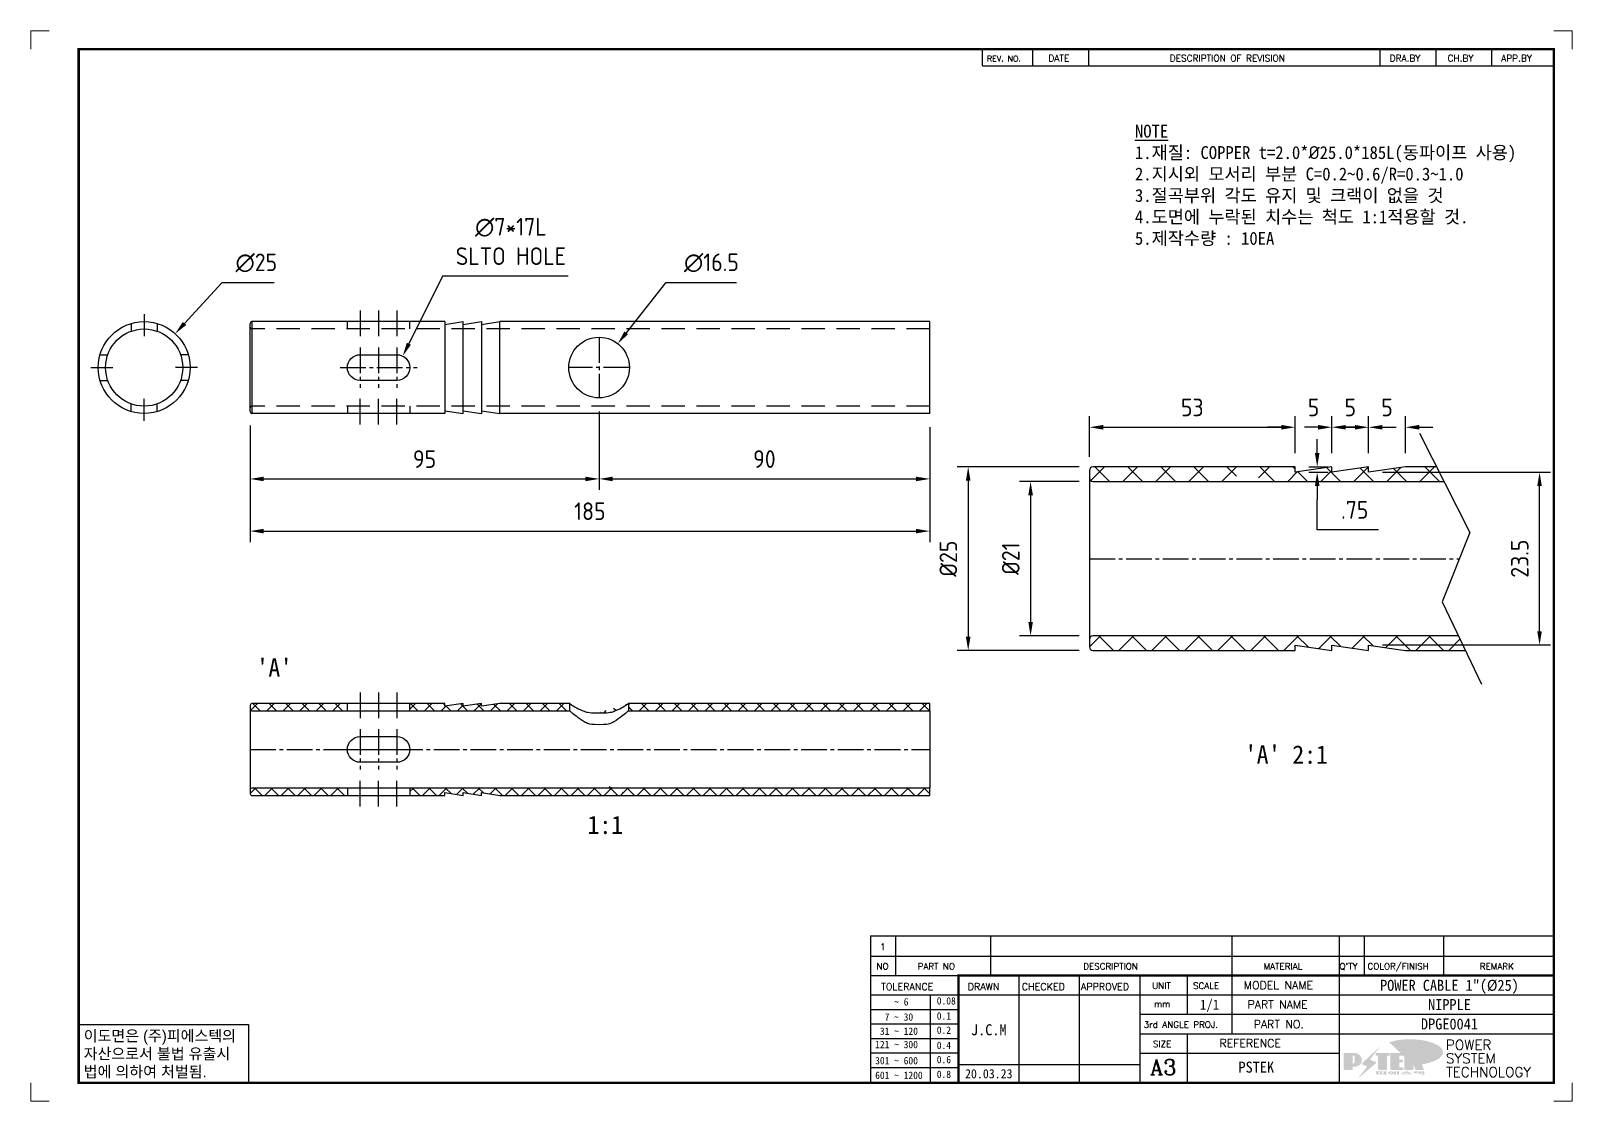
# Model space of a CAD drawing. Header units: millimetres. Extents: x 6089 to 10633, y -545 to 822.
# Drawn here: x 6089.2 to 6508.7, y -545.3 to -254 of the extents above; entities that cross this region are included whole.
import ezdxf
from ezdxf.enums import TextEntityAlignment as Align

# ---------------------------------------------------------------- set-up
doc = ezdxf.new("R2010")
doc.units = ezdxf.units.MM
doc.linetypes.add('CENTER1', pattern=[10, 7, -1, 1, -1])
doc.linetypes.add('HIDDEN', pattern=[9.525, 6.35, -3.175])
doc.layers.add('FORMAT-1', color=7, linetype='Continuous')
doc.layers.add('line', color=3, linetype='Continuous')
doc.styles.add('h1', font='')
doc.styles.add('HAN', font='')
doc.styles.add('RC', font='ROMANC.SHX')
doc.styles.add('ROMANT', font='romant')
doc.styles.add('RT', font='ROMANT.SHX', dxfattribs={"oblique": 15})
doc.styles.get("Standard").update_dxf_attribs({"font": 'ISOCP.SHX', "bigfont": 'WHGTXT.SHX'})
doc.styles.get('h1').set_extended_font_data('New Gulim')
doc.styles.get('HAN').set_extended_font_data('GulimChe')
doc.dimstyles.new('PS-1.5', dxfattribs={"dimscale": 1.5, "dimtxt": 3.2, "dimasz": 2.5, "dimexe": 2, "dimexo": 2.5, "dimgap": 2, "dimtad": 1, "dimtoh": 1, "dimrnd": 0.05, "dimzin": 12, "dimdsep": 46, "dimtxsty": 'Standard', "dimcen": 0, "dimclrt": 2, "dimazin": 3, "dimtfac": 1, "dimtofl": 0, "dimtmove": 0, "dimatfit": 3, "dimfxl": 0, "dimtolj": 1, "dimtzin": 0, "dimarcsym": 0})
pattern_1 = [(45, (-27550.078, -13530.906), (-2.24506403, 2.24506403), []), (135, (-27550.078, -13530.906), (-2.24506403, -2.24506403), [])]
pattern_2 = [(45, (-27575.078, -13530.906), (-2.24506403, 2.24506403), []), (135, (-27575.078, -13530.906), (-2.24506403, -2.24506403), [])]
pattern_3 = [(45, (-61070.576, -26560.3537), (-4.49012806, 4.49012806), []), (135, (-61070.576, -26560.3537), (-4.49012806, -4.49012806), [])]

# ---------------------------------------------------------------- blocks, each defined once
blk = doc.blocks.new('*D269')
at = {"color": 0, "lineweight": -2}
for p, q in [((6243.87, -357.6), (6243.87, -378.91)), ((6148.87, -361.35), (6148.87, -378.91)), ((6152.62, -375.91), (6240.12, -375.91))]:
    blk.add_line(p, q, dxfattribs=at)
at = {"color": 0}
for points in [[(6152.62, -375.29), (6152.62, -376.54), (6148.87, -375.91)], [(6240.12, -375.29), (6240.12, -376.54), (6243.87, -375.91)]]:
    blk.add_solid(points, dxfattribs=at)
at = {"layer": 'DEFPOINTS', "color": 0}
for p in [(6243.87, -353.85, 0.15), (6148.87, -357.6, 0.15), (6243.87, -375.91)]:
    blk.add_point(p, dxfattribs=at)
at = {"color": 2, "insert": (6196.37, -370.51), "char_height": 4.8, "attachment_point": 5}
blk.add_mtext('\\A1;95', dxfattribs=at)
blk = doc.blocks.new('*D270')
at = {"color": 0, "lineweight": -2}
for p, q in [((6243.87, -357.6), (6243.87, -378.91)), ((6333.87, -361.85), (6333.87, -378.91)), ((6247.62, -375.91), (6330.12, -375.91))]:
    blk.add_line(p, q, dxfattribs=at)
at = {"color": 0}
for points in [[(6247.62, -375.29), (6247.62, -376.54), (6243.87, -375.91)], [(6330.12, -375.29), (6330.12, -376.54), (6333.87, -375.91)]]:
    blk.add_solid(points, dxfattribs=at)
at = {"layer": 'DEFPOINTS', "color": 0}
for p in [(6243.87, -353.85, 0.15), (6333.87, -358.1, 0.15), (6333.87, -375.91)]:
    blk.add_point(p, dxfattribs=at)
at = {"color": 2, "insert": (6288.87, -370.51), "char_height": 4.8, "attachment_point": 5}
blk.add_mtext('\\A1;90', dxfattribs=at)
blk = doc.blocks.new('*D261')
at = {"color": 0, "lineweight": -2}
for p, q in [((6148.87, -361.35), (6148.87, -393.11)), ((6333.87, -361.85), (6333.87, -393.11)), ((6152.62, -390.11), (6330.12, -390.11))]:
    blk.add_line(p, q, dxfattribs=at)
at = {"color": 0}
for points in [[(6152.62, -389.49), (6152.62, -390.74), (6148.87, -390.11)], [(6330.12, -389.49), (6330.12, -390.74), (6333.87, -390.11)]]:
    blk.add_solid(points, dxfattribs=at)
at = {"layer": 'DEFPOINTS', "color": 0}
for p in [(6148.87, -357.6, 0.15), (6333.87, -358.1, 0.15), (6333.87, -390.11)]:
    blk.add_point(p, dxfattribs=at)
at = {"color": 2, "insert": (6241.37, -384.71), "char_height": 4.8, "attachment_point": 5}
blk.add_mtext('\\A1;185', dxfattribs=at)
blk = doc.blocks.new('*D271')
at = {"color": 0, "lineweight": -2}
for p, q in [((6261.97, -322.51), (6251.28, -336.16)), ((6281.28, -322.51), (6261.97, -322.51))]:
    blk.add_line(p, q, dxfattribs=at)
at = {"color": 0}
blk.add_solid([(6250.78, -335.77), (6251.77, -336.54), (6248.96, -339.11)], dxfattribs=at)
at = {"layer": 'DEFPOINTS', "color": 0}
for p in [(6248.96, -339.11, 0.15), (6238.78, -352.09, 0.15)]:
    blk.add_point(p, dxfattribs=at)
at = {"color": 2, "insert": (6274.46, -317.11), "char_height": 4.8, "attachment_point": 5}
blk.add_mtext('\\A1;∅16.5', dxfattribs=at)
blk = doc.blocks.new('*D272')
at = {"color": 0, "lineweight": -2}
for p, q in [((6141.19, -322.53), (6131.04, -333.61)), ((6155.49, -322.53), (6141.19, -322.53))]:
    blk.add_line(p, q, dxfattribs=at)
at = {"color": 0}
blk.add_solid([(6130.58, -333.19), (6131.5, -334.04), (6128.5, -336.38)], dxfattribs=at)
at = {"layer": 'DEFPOINTS', "color": 0}
for p in [(6128.5, -336.38, 0.15), (6111.62, -354.82, 0.15)]:
    blk.add_point(p, dxfattribs=at)
at = {"color": 2, "insert": (6150.59, -317.12), "char_height": 4.8, "attachment_point": 5}
blk.add_mtext('\\A1;∅25', dxfattribs=at)
blk = doc.blocks.new('*D273')
at = {"color": 0, "lineweight": -2}
for p, q in [((6374.58, -376.61), (6358.32, -376.61)), ((6361.32, -380.36), (6361.32, -414.86)), ((6374.58, -418.61), (6358.32, -418.61))]:
    blk.add_line(p, q, dxfattribs=at)
at = {"color": 0}
for points in [[(6360.7, -380.36), (6361.95, -380.36), (6361.32, -376.61)], [(6360.7, -414.86), (6361.95, -414.86), (6361.32, -418.61)]]:
    blk.add_solid(points, dxfattribs=at)
at = {"layer": 'DEFPOINTS', "color": 0}
for p in [(6378.33, -376.61, 0.15), (6361.32, -418.61), (6378.33, -418.61, 0.15)]:
    blk.add_point(p, dxfattribs=at)
at = {"color": 2, "insert": (6355.92, -397.61), "char_height": 4.8, "attachment_point": 5, "rotation": 90}
blk.add_mtext('\\A1;%%C21', dxfattribs=at)
blk = doc.blocks.new('*D274')
at = {"color": 0, "lineweight": -2}
for p, q in [((6374.58, -372.61), (6341.33, -372.61)), ((6344.33, -376.36), (6344.33, -418.86)), ((6374.58, -422.61), (6341.33, -422.61))]:
    blk.add_line(p, q, dxfattribs=at)
at = {"color": 0}
for points in [[(6343.71, -376.36), (6344.96, -376.36), (6344.33, -372.61)], [(6343.71, -418.86), (6344.96, -418.86), (6344.33, -422.61)]]:
    blk.add_solid(points, dxfattribs=at)
at = {"layer": 'DEFPOINTS', "color": 0}
for p in [(6378.33, -372.61, 0.15), (6344.33, -422.61), (6378.33, -422.61, 0.15)]:
    blk.add_point(p, dxfattribs=at)
at = {"color": 2, "insert": (6338.93, -397.61), "char_height": 4.8, "attachment_point": 5, "rotation": 90}
blk.add_mtext('\\A1;%%C25', dxfattribs=at)
blk = doc.blocks.new('*D275')
at = {"color": 0, "lineweight": -2}
for p, q in [((6377.33, -369.86), (6377.33, -358.85)), ((6433.33, -368.86), (6433.33, -358.85)), ((6381.08, -361.85), (6429.58, -361.85))]:
    blk.add_line(p, q, dxfattribs=at)
at = {"color": 0}
for points in [[(6381.08, -361.23), (6381.08, -362.48), (6377.33, -361.85)], [(6429.58, -361.23), (6429.58, -362.48), (6433.33, -361.85)]]:
    blk.add_solid(points, dxfattribs=at)
at = {"layer": 'DEFPOINTS', "color": 0}
for p in [(6433.33, -361.85), (6433.33, -372.61, 0.15), (6377.33, -373.61, 0.15)]:
    blk.add_point(p, dxfattribs=at)
at = {"color": 2, "insert": (6405.33, -356.45), "char_height": 4.8, "attachment_point": 5}
blk.add_mtext('\\A1;53', dxfattribs=at)
blk = doc.blocks.new('*D276')
at = {"color": 0, "lineweight": -2}
for p, q in [((6433.33, -368.86), (6433.33, -358.85)), ((6443.33, -368.86), (6443.33, -358.85)), ((6429.58, -361.85), (6425.83, -361.85)), ((6447.08, -361.85), (6450.83, -361.85))]:
    blk.add_line(p, q, dxfattribs=at)
at = {"color": 0}
for points in [[(6429.58, -361.23), (6429.58, -362.48), (6433.33, -361.85)], [(6447.08, -361.23), (6447.08, -362.48), (6443.33, -361.85)]]:
    blk.add_solid(points, dxfattribs=at)
at = {"layer": 'DEFPOINTS', "color": 0}
for p in [(6443.33, -361.85), (6433.33, -372.61, 0.15), (6443.33, -372.61, 0.15)]:
    blk.add_point(p, dxfattribs=at)
at = {"color": 2, "insert": (6438.33, -356.45), "char_height": 4.8, "attachment_point": 5}
blk.add_mtext('\\A1;5', dxfattribs=at)
blk = doc.blocks.new('*D277')
at = {"color": 0, "lineweight": -2}
for p, q in [((6443.33, -368.86), (6443.33, -358.85)), ((6453.33, -368.86), (6453.33, -358.85)), ((6439.58, -361.85), (6435.83, -361.85)), ((6457.08, -361.85), (6460.83, -361.85))]:
    blk.add_line(p, q, dxfattribs=at)
at = {"color": 0}
for points in [[(6439.58, -361.23), (6439.58, -362.48), (6443.33, -361.85)], [(6457.08, -361.23), (6457.08, -362.48), (6453.33, -361.85)]]:
    blk.add_solid(points, dxfattribs=at)
at = {"layer": 'DEFPOINTS', "color": 0}
for p in [(6453.33, -361.85), (6443.33, -372.61, 0.15), (6453.33, -372.61, 0.15)]:
    blk.add_point(p, dxfattribs=at)
at = {"color": 2, "insert": (6448.33, -356.45), "char_height": 4.8, "attachment_point": 5}
blk.add_mtext('\\A1;5', dxfattribs=at)
blk = doc.blocks.new('*D278')
at = {"color": 0, "lineweight": -2}
for p, q in [((6453.33, -368.86), (6453.33, -358.85)), ((6463.33, -368.86), (6463.33, -358.85)), ((6449.58, -361.85), (6445.83, -361.85)), ((6467.08, -361.85), (6470.83, -361.85))]:
    blk.add_line(p, q, dxfattribs=at)
at = {"color": 0}
for points in [[(6449.58, -361.23), (6449.58, -362.48), (6453.33, -361.85)], [(6467.08, -361.23), (6467.08, -362.48), (6463.33, -361.85)]]:
    blk.add_solid(points, dxfattribs=at)
at = {"layer": 'DEFPOINTS', "color": 0}
for p in [(6463.33, -361.85), (6453.33, -372.61, 0.15), (6463.33, -372.61, 0.15)]:
    blk.add_point(p, dxfattribs=at)
at = {"color": 2, "insert": (6458.33, -356.45), "char_height": 4.8, "attachment_point": 5}
blk.add_mtext('\\A1;5', dxfattribs=at)
blk = doc.blocks.new('*D279')
at = {"color": 0, "lineweight": -2}
for p, q in [((6457.08, -374.11), (6502.84, -374.11)), ((6499.84, -417.36), (6499.84, -377.86)), ((6457.08, -421.11), (6502.84, -421.11))]:
    blk.add_line(p, q, dxfattribs=at)
at = {"color": 0}
for points in [[(6499.22, -377.86), (6500.47, -377.86), (6499.84, -374.11)], [(6499.22, -417.36), (6500.47, -417.36), (6499.84, -421.11)]]:
    blk.add_solid(points, dxfattribs=at)
at = {"layer": 'DEFPOINTS', "color": 0}
for p in [(6453.33, -374.11, 0.15), (6499.84, -374.11), (6453.33, -421.11, 0.15)]:
    blk.add_point(p, dxfattribs=at)
at = {"color": 2, "insert": (6494.44, -397.61), "char_height": 4.8, "attachment_point": 5, "rotation": 90}
blk.add_mtext('\\A1;23.5', dxfattribs=at)
blk = doc.blocks.new('*D280')
at = {"color": 0, "lineweight": -2}
for p, q in [((6439.32, -368.86), (6439.32, -365.11)), ((6437.08, -372.61), (6442.32, -372.61)), ((6437.08, -374.11), (6442.32, -374.11)), ((6439.32, -377.86), (6439.32, -381.61)), ((6439.32, -389.75), (6439.32, -381.61)), ((6455.99, -389.75), (6439.32, -389.75))]:
    blk.add_line(p, q, dxfattribs=at)
at = {"color": 0}
for points in [[(6438.7, -368.86), (6439.95, -368.86), (6439.32, -372.61)], [(6438.7, -377.86), (6439.95, -377.86), (6439.32, -374.11)]]:
    blk.add_solid(points, dxfattribs=at)
at = {"layer": 'DEFPOINTS', "color": 0}
for p in [(6433.33, -372.61, 0.15), (6433.33, -374.11, 0.15), (6439.32, -374.11)]:
    blk.add_point(p, dxfattribs=at)
at = {"color": 2, "insert": (6449.53, -384.35), "char_height": 4.8, "attachment_point": 5}
blk.add_mtext('\\A1;.75', dxfattribs=at)
blk = doc.blocks.new('no3')
at = {"color": 180}
for p, q in [((0, 5.5), (0, 0)), ((0, 5.5), (186, 5.5)), ((6.79, 5.5), (6.79, 0)), ((32.74, 0.11), (32.74, 5.5)), ((98.4, 5.5), (98.4, 0)), ((127.61, 5.5), (127.61, 0)), ((134.43, 5.5), (134.43, 0)), ((155.98, 5.5), (155.98, 0))]:
    blk.add_line(p, q, dxfattribs=at)
at = {"color": 2, "style": 'HAN'}
for tag, p in [('PART-NO', (19.76, 2.75)), ('MATERIAL', (111.38, 2.75)), ("Q'TY", (131.02, 2.75)), ('COLOR/FINISH', (145.2, 2.75)), ('REMARK', (170.76, 2.75))]:
    blk.add_attdef(tag, text='', height=2.9, dxfattribs=at).set_placement(p, align=Align.MIDDLE_CENTER)
blk.add_attdef('DESCRIPTION', text='', height=2.9, dxfattribs=at).set_placement((34.51, 2.75), align=Align.MIDDLE_LEFT)
at = {"color": 2, "style": 'RT', "oblique": 15}
blk.add_attdef('NO', text='', height=1.74, dxfattribs=at).set_placement((3.38, 2.51), align=Align.MIDDLE_CENTER)
blk = doc.blocks.new('t3')
for p, q in [((0, 15.88), (46.25, 15.88)), ((0, 15.88), (0, 0)), ((46.25, 15.88), (46.25, 0)), ((0, 0), (46.25, 0))]:
    blk.add_line(p, q)
at = {"color": 1, "style": 'h1'}
for s, p in [('이도면은 (주)피에스텍의', (1.4, 11.29)), ('자산으로서 불법 유출시', (1.4, 6.41)), ('법에 의하여 처벌됨.', (1.4, 1.52))]:
    blk.add_text(s, height=3, dxfattribs=at).set_placement(p)
blk = doc.blocks.new('new LOGO')
at = {"layer": 'line'}
h = blk.add_hatch(color=1, dxfattribs=at)
h.paths.add_polyline_path([(41.5, 16.4), (54.3, 16.4, 1), (54.3, 82.9), (0, 82.9), (0, -0.1), (41.5, -0.1)])
h.paths.add_polyline_path([(41.5, 27.9), (41.5, 71.9), (43.6, 71.9, -0.414214), (54.6, 60.9), (54.6, 38.9, -0.414214), (43.6, 27.9)], flags=16)
h.paths.add_polyline_path([(214.7, 71.9), (227.5, 71.9), (227.5, 82.9), (159.7, 82.9), (159.7, 71.9), (172.5, 71.9), (172.5, -0.1), (214.7, -0.1)])
h.paths.add_polyline_path([(276, 37.4), (294.8, 37.4), (294.8, 49.1), (276, 49.1), (276, 71.9), (294.8, 71.9), (294.8, 82.9), (234.5, 82.9), (234.5, -0.1), (297, -0.1), (297, 10.9), (276, 10.9)])
h.paths.add_polyline_path([(347.2, 35.2), (359.7, -0.1), (400.5, -0.1), (379.6, 66.8), (399.7, 82.9), (380.6, 82.9), (347.2, 61.6), (347.2, 82.9), (305.5, 82.9), (305.5, -0.1), (347.2, -0.1)])
h = blk.add_hatch(color=250, dxfattribs=at)
h.paths.add_polyline_path([(44.5, 69.4), (46.6, 69.4, -0.129793), (52, 68, 0.221832), (43.6, 71.9), (41.5, 71.9), (41.5, 27.9), (43.6, 27.9, 0.02048), (44.5, 28)], flags=17)
h.paths.add_polyline_path([(44.5, 13.9), (57.3, 13.9, 0.72362), (77.1, 73.9, -0.679777), (54.3, 16.4), (41.5, 16.4), (41.5, -0.1), (3, -0.1), (3, -2.6), (44.5, -2.6)])
h.paths.add_polyline_path([(117.9, 14.2), (71.5, -44.4), (77.1, -39.6), (120.8, 15.6), (92, 28.9), (173.3, 106), (177.5, 111.4), (89.1, 27.6)])
h.paths.add_polyline_path([(162.7, 71.9), (162.7, 69.4), (172.5, 69.4), (172.5, 71.9)], flags=17)
h.paths.add_polyline_path([(217.7, 69.4), (230.5, 69.4), (230.5, 80.4), (227.5, 80.4), (227.5, 71.9), (214.7, 71.9), (214.7, -0.1), (175.5, -0.1), (175.5, -2.6), (217.7, -2.6)])
h.paths.add_polyline_path([(297.8, 46.6), (294.8, 46.6), (294.8, 37.4), (276, 37.4), (276, 10.9), (279, 10.9), (279, 34.9), (297.8, 34.9)])
h.paths.add_polyline_path([(300, 8.4), (297, 8.4), (297, -0.1), (237.5, -0.1), (237.5, -2.6), (300, -2.6)])
h.paths.add_polyline_path([(297.8, 80.4), (294.8, 80.4), (294.8, 71.9), (276, 71.9), (276, 49.1), (279, 49.1), (279, 69.4), (297.8, 69.4)])
h.paths.add_polyline_path([(350.2, 80.4), (347.2, 80.4), (347.2, 61.6), (350.2, 63.5)])
h.paths.add_polyline_path([(350.2, 26.7), (347.2, 35.2), (347.2, -0.1), (308.5, -0.1), (308.5, -2.6), (350.2, -2.6)])
h.paths.add_polyline_path([(402.7, 80.4), (396.5, 80.4), (379.6, 66.8), (400.5, -0.1), (361.8, -0.1), (362.7, -2.6), (403.5, -2.6), (382.6, 64.3)])
blk.add_hatch(color=5, dxfattribs=at).paths.add_polyline_path([(166.3, 35), (131, 49), (180.4, 112.7), (92, 28.9), (120.8, 15.6), (74.4, -43)])
h = blk.add_hatch(color=253, dxfattribs=at)
edge = h.paths.add_edge_path()
edge.add_ellipse((333.9, 86.4), major_axis=(-165.9, 0), ratio=0.39426, start_angle=111.51268, end_angle=334.46902)
edge.add_ellipse((314.1, 81.2), major_axis=(-153.7, 0), ratio=0.40699, start_angle=121.30662, end_angle=327.74369, ccw=False)
edge.add_line((394, 27.8), (394.7, 25.6))
h = blk.add_hatch(color=250, dxfattribs=at)
edge = h.paths.add_edge_path()
edge.add_ellipse((237.8, -17.6), major_axis=(-14.3, 0), ratio=0.526336, start_angle=192.2456, end_angle=269.07481)
edge.add_line((238.1, -10.1), (237.6, -10.1))
edge.add_ellipse((237.8, -17.6), major_axis=(-14.3, 0), ratio=0.526336, start_angle=270.92519, end_angle=449.07481)
edge.add_line((237.6, -25.1), (238.1, -25.1))
edge.add_ellipse((237.8, -17.6), major_axis=(-14.3, 0), ratio=0.526336, start_angle=450.92519, end_angle=527.7544)
edge.add_line((251.7, -19.2), (254.1, -19.2))
edge.add_line((254.1, -19.2), (254.1, -27.1))
edge.add_line((254.1, -27.1), (263.1, -27.1))
edge.add_line((263.1, -27.1), (263.1, -10.1))
edge.add_line((263.1, -10.1), (254.1, -10.1))
edge.add_line((254.1, -10.1), (254.1, -16))
edge.add_line((254.1, -16), (251.7, -16))
h.paths.add_polyline_path([(241, -16.4), (241, -18.7, -1), (234.4, -18.7), (234.4, -16.4, -1)], flags=16)
h.paths.add_polyline_path([(278.2, -10.1), (268.1, -10.1), (268.1, -27.1), (278.2, -27.1)])
h.paths.add_polyline_path([(310.3, -10.1), (310.3, -11.1, -0.157169), (289.3, -17.5), (294, -19.9, 0.128407), (316.3, -15.9, 0.128407), (338.6, -19.9), (343.3, -17.5, -0.157169), (322.2, -11.1), (322.2, -10.1)])
h.paths.add_polyline_path([(342.1, -25.1), (342.1, -22.3), (290.4, -22.3), (290.4, -25.1)])
h.paths.add_polyline_path([(352, -10.1), (352, -16.2, 0.414214), (354, -18.2), (378.7, -18.2), (378.7, -19.6), (390.2, -19.6), (390.2, -10.1), (378.7, -10.1), (378.7, -13.6), (374.7, -13.6), (374.7, -15.1), (378.7, -15.1), (378.7, -16.2), (364.7, -16.2), (364.7, -15.1), (371.2, -15.1), (371.2, -13.6), (364.7, -13.6), (364.7, -12.6), (374.7, -12.6), (374.7, -10.1)])
h.paths.add_polyline_path([(393.8, -10.1), (393.8, -19.6), (405, -19.6), (405, -10.1)])
h.paths.add_polyline_path([(405, -27.1), (405, -20.9), (356.8, -20.9), (356.8, -23), (391.8, -23), (391.8, -27.1)])
h.paths.add_polyline_path([(200.4, -10.1), (200.4, -22.3), (193.2, -22.3), (193.2, -12.6), (196.6, -12.6), (196.6, -10.1), (161, -10.1), (161, -12.6), (164.5, -12.6), (164.5, -22.3), (161, -22.3), (161, -25.1), (200.4, -25.1), (200.4, -27.1), (213.9, -27.1), (213.9, -10.1)])
h.paths.add_polyline_path([(182, -12.6), (175.6, -12.6), (175.6, -22.3), (182, -22.3)], flags=17)
blk = doc.blocks.new('format-3')
at = {"color": 3, "lineweight": 9}
for p, q in [((0, 286.3), (0, 291.3)), ((5, 291.3), (0, 291.3)), ((414.5, 291.3), (419.5, 291.3)), ((419.5, 286.3), (419.5, 291.3)), ((0, 5), (0, 0)), ((419.5, 5), (419.5, 0)), ((5, 0), (0, 0)), ((414.5, 0), (419.5, 0))]:
    blk.add_line(p, q, dxfattribs=at)
at = {"color": 180}
for p, q in [((258.97, 281.75), (258.97, 286.3)), ((272.71, 281.75), (272.71, 286.3)), ((287.94, 281.75), (287.94, 286.3)), ((367.22, 281.75), (367.22, 286.3)), ((382.45, 281.75), (382.45, 286.3)), ((397.61, 281.75), (397.61, 286.3)), ((258.97, 281.75), (414.5, 281.75)), ((228.5, 39.49), (228.5, 5)), ((228.5, 39.49), (414.5, 39.49)), ((235.29, 39.49), (235.29, 34.21)), ((261.24, 34.21), (261.24, 39.49)), ((326.9, 39.49), (326.9, 34.21)), ((356.11, 39.49), (356.11, 34.21)), ((362.93, 39.49), (362.93, 34.21)), ((384.48, 39.49), (384.48, 34.21)), ((228.5, 34.21), (252.48, 34.21)), ((268.96, 5), (268.96, 34.21)), ((285.45, 5), (285.45, 34.21)), ((301.94, 5), (301.94, 34.21)), ((314.72, 34.21), (314.72, 23.65)), ((326.9, 34.21), (326.9, 18.37)), ((356.11, 34.21), (356.11, 5)), ((228.5, 28.93), (252.48, 28.93)), ((244.89, 5.23), (244.89, 28.93)), ((252.48, 28.93), (414.5, 28.93)), ((228.5, 24.98), (252.48, 24.98)), ((228.5, 21.03), (252.48, 21.03)), ((301.94, 23.65), (414.5, 23.65)), ((228.5, 17.08), (252.48, 17.08)), ((301.94, 18.37), (414.5, 18.37)), ((314.72, 18.37), (314.72, 5)), ((228.5, 13.13), (252.48, 13.13)), ((301.94, 13.09), (356.11, 13.09)), ((228.5, 9.18), (252.48, 9.18)), ((252.48, 9.95), (301.94, 9.95))]:
    blk.add_line(p, q, dxfattribs=at)
at = {"const_width": 0.7}
blk.add_lwpolyline([(252.48, 5), (252.48, 34.21), (414.5, 34.21)], dxfattribs=at)
at = {"layer": 'FORMAT-1', "const_width": 0.7}
blk.add_lwpolyline([(13, 5), (13, 286.3), (414.5, 286.3), (414.5, 5)], close=True, dxfattribs=at)
blk.add_blockref('t3', (13, 5))
at = {"xscale": 0.05400000000000027, "yscale": 0.05400000000000027, "zscale": 0.05400000000000027}
blk.add_blockref('new LOGO', (357.35, 8.65), dxfattribs=at)
at = {"color": 2}
for s, height, style, p in [('REV. NO.', 1.56, 'RC', (260.23, 282.95)), ('DATE', 1.788, 'RC', (276.95, 282.94)), ('DESCRIPTION OF REVISION', 1.7875, 'RC', (309.98, 282.94)), ('DRA.BY', 1.788, 'RC', (369.83, 282.94)), ('CH.BY', 1.788, 'RC', (385.59, 282.94)), ('APP.BY', 1.788, 'RC', (400.18, 282.94)), ('COLOR/FINISH', 1.7424, 'RC', (363.8, 35.83)), ('NO', 1.742, 'RC', (230.16, 35.83)), ('PART NO', 1.742, 'RC', (241.36, 35.83)), ('DESCRIPTION', 1.7424, 'RC', (286.43, 35.83)), ('MATERIAL', 1.742, 'RC', (335.52, 35.83)), ("Q'TY", 1.742, 'RC', (356.17, 35.83)), ('REMARK', 1.742, 'RC', (394.37, 35.83)), (' TOLERANCE', 1.9, 'RC', (230.11, 30.22)), ('DRAWN', 1.9, 'RC', (255, 30.22)), ('CHECKED', 1.9, 'RC', (269.71, 30.22)), ('APPROVED', 1.9, 'RC', (285.8, 30.22)), ('UNIT', 1.742, 'RC', (305.19, 30.55)), ('SCALE', 1.742, 'RC', (316.32, 30.55)), ('MODEL NAME', 2.178, 'RC', (330.12, 30.46)), ('    ~ 6', 2, 'HAN', (229.8, 26.03)), ('0.08', 2, 'HAN', (246.57, 26.31)), ('mm', 1.742, 'RC', (305.67, 25.56)), ('PART NAME', 2.178, 'RC', (331.17, 25.24)), ('  7 ~ 30', 2, 'HAN', (229.8, 21.91)), ('0.1', 2, 'HAN', (246.57, 22.2)), ('3rd ANGLE PROJ.', 1.7424, 'RC', (302.87, 19.97)), ('PART NO.', 2.178, 'RC', (332.84, 19.85)), (' 31 ~ 120', 2, 'HAN', (229.8, 18.04)), ('0.2', 2, 'HAN', (246.57, 18.32)), ('REFERENCE', 2.178, 'RC', (323.52, 14.69)), ('121 ~ 300', 2, 'HAN', (229.8, 14.42)), ('0.4', 2, 'HAN', (246.57, 14.2)), ('SIZE', 1.742, 'RC', (305.39, 14.71)), ('301 ~ 600', 2, 'HAN', (229.8, 10.04)), ('0.6', 2, 'HAN', (246.57, 10.32)), ('601 ~ 1200', 2, 'HAN', (229.8, 6.05)), ('0.8', 2, 'HAN', (246.57, 6.33))]:
    blk.add_text(s, height=height, dxfattribs=dict(at, style=style)).set_placement(p)
at = {"style": 'ROMANT'}
for s, p in [('POWER', (385.15, 13.96)), ('SYSTEM', (385.15, 10.31)), ('TECHNOLOGY', (385.15, 6.56))]:
    blk.add_text(s, height=2.7, dxfattribs=at).set_placement(p)
at = {"color": 2, "lineweight": 25, "style": 'RC'}
blk.add_text('A3', height=4.182, dxfattribs=at).set_placement((304.61, 7.14))
at = {"style": 'HAN'}
for tag, height, p in [('MODEL-NAME', 3, (386.1, 31.53)), ('SCALE', 2.7, (320.81, 26.29)), ('PART-NAME', 3, (386.1, 26.29)), ('CH-BY', 3, (277.21, 19.44)), ('PART-NO', 3, (386.1, 21.01)), ('DRA-BY', 3, (260.72, 19.44)), ('APP-BY', 3, (293.7, 19.44)), ('DRA-DATE', 2.5, (260.72, 7.47)), ('CH-DATE', 2.5, (277.21, 7.47)), ('APP-DATE', 2.5, (293.7, 7.47)), ('관련업체', 3, (333.52, 9.26))]:
    blk.add_attdef(tag, text='', height=height, dxfattribs=at).set_placement(p, align=Align.MIDDLE_CENTER)
blk = doc.blocks.new('*D268')
at = {"color": 0, "lineweight": -2}
for p, q in [((6201.3, -320.69), (6192.11, -339.11)), ((6235.43, -320.69), (6201.3, -320.69))]:
    blk.add_line(p, q, dxfattribs=at)
at = {"color": 0}
blk.add_solid([(6191.55, -338.83), (6192.67, -339.39), (6190.44, -342.47)], dxfattribs=at)
at = {"layer": 'DEFPOINTS', "color": 0}
for p in [(6190.44, -342.47, 0.15), (6187.31, -348.73, 0.15)]:
    blk.add_point(p, dxfattribs=at)
at = {"color": 2, "insert": (6219.86, -311.29), "char_height": 4.8, "attachment_point": 5}
blk.add_mtext('\\A1;∅7*17L\\PSLTO HOLE', dxfattribs=at)

msp = doc.modelspace()

# ---------------------------------------------------------------- hatches: boundary and pattern name
h = msp.add_hatch()
h.set_pattern_fill('ANSI37', color=256, scale=2)
h.set_pattern_definition(pattern_3)
h.paths.add_polyline_path([(6378.326, -372.615, 0.4142136), (6377.326, -373.615), (6377.326, -375.615, 0.4142136), (6378.326, -376.615), (6417.326, -376.615), (6417.326, -372.615)])
h = msp.add_hatch()
h.set_pattern_fill('ANSI37', color=256, scale=2)
h.set_pattern_definition(pattern_3)
h.paths.add_polyline_path([(6473.826, -376.615), (6471.803, -372.615), (6463.326, -372.615), (6453.326, -374.115), (6453.326, -372.615), (6443.326, -374.115), (6443.326, -372.615), (6433.326, -374.115), (6433.326, -372.615), (6423.326, -372.615), (6423.326, -376.615)])
h = msp.add_hatch()
h.set_pattern_fill('ANSI37', color=256, scale=2)
h.set_pattern_definition(pattern_3)
edge = h.paths.add_edge_path()
edge.add_line((6479.662, -422.615), (6477.739, -418.615))
edge.add_line((6477.739, -418.615), (6378.326, -418.615))
edge.add_arc((6378.326, -419.615), 1, 90, 180)
edge.add_line((6377.326, -419.615), (6377.326, -421.615))
edge.add_arc((6378.326, -421.615), 1, 180, 270)
edge.add_line((6378.326, -422.615), (6433.326, -422.615))
edge.add_line((6433.326, -422.615), (6433.326, -421.115))
edge.add_line((6433.326, -421.115), (6443.326, -422.615))
edge.add_line((6443.326, -422.615), (6443.326, -421.115))
edge.add_line((6443.326, -421.115), (6453.326, -422.615))
edge.add_line((6453.326, -422.615), (6453.326, -421.115))
edge.add_line((6453.326, -421.115), (6463.326, -422.615))
edge.add_line((6463.326, -422.615), (6479.662, -422.615))
h = msp.add_hatch()
h.set_pattern_fill('ANSI37', color=256)
h.set_pattern_definition(pattern_2)
edge = h.paths.add_edge_path()
edge.add_arc((6149.373, -437.537), 0.5, 90, 180)
edge.add_line((6148.873, -437.537), (6148.873, -438.537))
edge.add_arc((6149.373, -438.537), 0.5, 180, 270)
edge.add_line((6149.373, -439.037), (6175.373, -439.037))
edge.add_line((6175.373, -439.037), (6175.373, -437.037))
edge.add_line((6175.373, -437.037), (6149.373, -437.037))
h = msp.add_hatch()
h.set_pattern_fill('ANSI37', color=256)
h.set_pattern_definition(pattern_1)
h.paths.add_polyline_path([(6216.873, -437.037), (6211.873, -437.787), (6211.873, -437.037), (6206.873, -437.787), (6206.873, -437.037), (6201.873, -437.787), (6201.873, -437.037), (6192.373, -437.037), (6192.373, -439.037), (6235.873, -439.037), (6235.873, -437.037)])
h = msp.add_hatch()
h.set_pattern_fill('ANSI37', color=256)
h.set_pattern_definition(pattern_1)
edge = h.paths.add_edge_path()
edge.add_spline(control_points=[(6251.872, -437.037), (6251.872, -437.037), (6251.697, -437.159), (6251.023, -437.6), (6250.527, -437.914), (6249.404, -438.535), (6248.693, -438.89), (6247.109, -439.433), (6246.23, -439.608), (6243.873, -439.608)], knot_values=[0, 0, 0, 0, 0.2541568, 0.2541568, 0.5083136, 0.5083136, 0.7657191, 0.7657191, 1.0231247, 1.0231247, 1.0231247, 1.0231247], degree=3, periodic=0)
edge.add_line((6251.872, -437.038), (6251.872, -439.037))
edge.add_line((6251.872, -439.037), (6333.873, -439.037))
edge.add_line((6333.873, -439.037), (6333.873, -437.037))
edge.add_line((6333.873, -437.037), (6251.874, -437.037))
h = msp.add_hatch()
h.set_pattern_fill('ANSI37', color=256)
h.set_pattern_definition(pattern_2)
edge = h.paths.add_edge_path()
edge.add_arc((6149.373, -461.537), 0.5, 180, 270, ccw=False)
edge.add_line((6148.873, -461.537), (6148.873, -460.537))
edge.add_arc((6149.373, -460.537), 0.5, 90, 180, ccw=False)
edge.add_line((6149.373, -460.037), (6175.373, -460.037))
edge.add_line((6175.373, -460.037), (6175.373, -462.037))
edge.add_line((6175.373, -462.037), (6149.373, -462.037))
h = msp.add_hatch()
h.set_pattern_fill('ANSI37', color=256)
h.set_pattern_definition(pattern_1)
h.paths.add_polyline_path([(6216.873, -462.037), (6211.873, -461.287), (6211.873, -462.037), (6206.873, -461.287), (6206.873, -462.037), (6201.873, -461.287), (6201.873, -462.037), (6192.373, -462.037), (6192.373, -460.037), (6251.872, -460.037), (6251.872, -462.037)])
h = msp.add_hatch()
h.set_pattern_fill('ANSI37', color=256)
h.set_pattern_definition(pattern_1)
edge = h.paths.add_edge_path()
edge.add_spline(control_points=[(6251.872, -462.037), (6251.872, -462.037), (6251.697, -461.914), (6251.023, -461.473), (6250.527, -461.159), (6249.404, -460.538), (6248.693, -460.183), (6247.109, -459.64), (6246.23, -459.465), (6243.873, -459.465)], knot_values=[0, 0, 0, 0, 0.2541568, 0.2541568, 0.5083136, 0.5083136, 0.7657191, 0.7657191, 1.0231247, 1.0231247, 1.0231247, 1.0231247], degree=3, periodic=0)
edge.add_line((6251.872, -462.035), (6251.872, -460.037))
edge.add_line((6251.872, -460.037), (6333.873, -460.037))
edge.add_line((6333.873, -460.037), (6333.873, -462.037))
edge.add_line((6333.873, -462.037), (6251.874, -462.037))

# ---------------------------------------------------------------- linework, layer by layer
at = {"color": 1, "linetype": 'CENTER1'}
for p, q in [((6120.063, -331.099, 0.145), (6120.063, -337.099, 0.145)), ((6178.873, -330.099, 0.145), (6178.873, -338.099, 0.145)), ((6183.873, -330.099, 0.145), (6183.873, -338.099, 0.145)), ((6188.873, -330.099, 0.145), (6188.873, -338.099, 0.145)), ((6243.873, -337.349, 0.145), (6243.873, -353.849, 0.145)), ((6178.873, -340.099, 0.145), (6178.873, -351.099, 0.145)), ((6183.873, -340.099, 0.145), (6183.873, -351.099, 0.145)), ((6188.873, -340.099, 0.145), (6188.873, -351.099, 0.145)), ((6105.563, -345.599, 0.145), (6111.563, -345.599, 0.145)), ((6134.563, -345.599, 0.145), (6128.563, -345.599, 0.145)), ((6173.373, -345.599, 0.145), (6194.373, -345.599, 0.145)), ((6252.123, -345.599, 0.145), (6235.623, -345.599, 0.145)), ((6120.063, -360.099, 0.145), (6120.063, -354.099, 0.145)), ((6178.873, -361.099, 0.145), (6178.873, -353.099, 0.145)), ((6183.873, -361.099, 0.145), (6183.873, -353.099, 0.145)), ((6188.873, -361.099, 0.145), (6188.873, -353.099, 0.145)), ((6377.326, -397.615, 0.145), (6478, -397.615, 0.145)), ((6178.873, -434.037, 0.145), (6178.873, -442.037, 0.145)), ((6183.873, -434.037, 0.145), (6183.873, -442.037, 0.145)), ((6188.873, -434.037, 0.145), (6188.873, -442.037, 0.145)), ((6178.873, -444.037, 0.145), (6178.873, -455.037, 0.145)), ((6183.873, -444.037, 0.145), (6183.873, -455.037, 0.145)), ((6188.873, -444.037, 0.145), (6188.873, -455.037, 0.145)), ((6148.873, -449.537, 0.145), (6333.873, -449.537, 0.145)), ((6173.373, -449.537, 0.145), (6194.373, -449.537, 0.145)), ((6178.873, -465.037, 0.145), (6178.873, -457.037, 0.145)), ((6183.873, -465.037, 0.145), (6183.873, -457.037, 0.145)), ((6188.873, -465.037, 0.145), (6188.873, -457.037, 0.145))]:
    msp.add_line(p, q, dxfattribs=at)
at = {"color": 2, "linetype": 'HIDDEN'}
for p, q in [((6116.563, -333.599, 0.145), (6116.563, -335.7, 0.145)), ((6123.563, -333.599, 0.145), (6123.563, -335.7, 0.145)), ((6333.873, -335.099, 0.145), (6149.373, -335.099, 0.145)), ((6175.373, -335.099, 0.145), (6175.373, -333.099, 0.145)), ((6192.373, -335.099, 0.145), (6192.373, -333.099, 0.145)), ((6108.063, -342.099, 0.145), (6110.164, -342.099, 0.145)), ((6132.063, -342.099, 0.145), (6129.963, -342.099, 0.145)), ((6108.063, -349.099, 0.145), (6110.164, -349.099, 0.145)), ((6132.063, -349.099, 0.145), (6129.963, -349.099, 0.145)), ((6116.563, -357.599, 0.145), (6116.563, -355.499, 0.145)), ((6123.563, -357.599, 0.145), (6123.563, -355.499, 0.145)), ((6333.873, -356.099, 0.145), (6149.373, -356.099, 0.145)), ((6175.373, -356.099, 0.145), (6175.373, -358.099, 0.145)), ((6192.373, -356.099, 0.145), (6192.373, -358.099, 0.145)), ((6175.373, -439.037, 0.145), (6175.373, -437.037, 0.145)), ((6192.373, -439.037, 0.145), (6192.373, -437.037, 0.145)), ((6175.373, -460.037, 0.145), (6175.373, -462.037, 0.145)), ((6192.373, -460.037, 0.145), (6192.373, -462.037, 0.145))]:
    msp.add_line(p, q, dxfattribs=at)
at = {"color": 6}
for p, q in [((6148.873, -357.599, 0.145), (6148.873, -333.599, 0.145)), ((6149.373, -333.099, 0.145), (6149.373, -358.099, 0.145)), ((6201.873, -333.099, 0.145), (6149.373, -333.099, 0.145)), ((6201.873, -333.099, 0.145), (6201.873, -358.099, 0.145)), ((6201.873, -333.849, 0.145), (6206.873, -333.099, 0.145)), ((6206.873, -358.099, 0.145), (6206.873, -333.099, 0.145)), ((6206.873, -333.849, 0.145), (6211.873, -333.099, 0.145)), ((6211.873, -333.099, 0.145), (6211.873, -358.099, 0.145)), ((6211.873, -333.849, 0.145), (6216.873, -333.099, 0.145)), ((6216.873, -358.099, 0.145), (6216.873, -333.099, 0.145)), ((6333.873, -333.099, 0.145), (6216.873, -333.099, 0.145)), ((6333.873, -358.099, 0.145), (6333.873, -333.099, 0.145)), ((6201.873, -358.099, 0.145), (6149.373, -358.099, 0.145)), ((6201.873, -357.349, 0.145), (6206.873, -358.099, 0.145)), ((6206.873, -357.349, 0.145), (6211.873, -358.099, 0.145)), ((6211.873, -357.349, 0.145), (6216.873, -358.099, 0.145)), ((6333.873, -358.099, 0.145), (6216.873, -358.099, 0.145)), ((6433.326, -372.615, 0.145), (6378.326, -372.615, 0.145)), ((6443.326, -372.615, 0.145), (6433.326, -374.115, 0.145)), ((6433.326, -374.115, 0.145), (6433.326, -372.615, 0.145)), ((6453.326, -372.615, 0.145), (6443.326, -374.115, 0.145)), ((6443.326, -374.115, 0.145), (6443.326, -372.615, 0.145)), ((6463.326, -372.615, 0.145), (6453.326, -374.115, 0.145)), ((6453.326, -374.115, 0.145), (6453.326, -372.615, 0.145)), ((6471.803, -372.615, 0.145), (6463.326, -372.615, 0.145)), ((6377.326, -373.615, 0.145), (6377.326, -375.615, 0.145)), ((6377.326, -375.615, 0.145), (6377.326, -419.615, 0.145)), ((6378.326, -376.615, 0.145), (6473.826, -376.615, 0.145)), ((6477.739, -418.615, 0.145), (6378.326, -418.615, 0.145)), ((6377.326, -419.615, 0.145), (6377.326, -421.615, 0.145)), ((6378.326, -422.615, 0.145), (6433.326, -422.615, 0.145)), ((6433.326, -422.615, 0.145), (6433.326, -421.115, 0.145)), ((6433.326, -421.115, 0.145), (6443.326, -422.615, 0.145)), ((6443.326, -422.615, 0.145), (6443.326, -421.115, 0.145)), ((6443.326, -421.115, 0.145), (6453.326, -422.615, 0.145)), ((6453.326, -421.115, 0.145), (6463.326, -422.615, 0.145)), ((6453.326, -422.615, 0.145), (6453.326, -421.115, 0.145)), ((6463.326, -422.615, 0.145), (6479.662, -422.615, 0.145)), ((6148.873, -437.537, 0.145), (6148.873, -438.537, 0.145)), ((6148.873, -438.537, 0.145), (6148.873, -460.537, 0.145)), ((6201.873, -437.037, 0.145), (6149.373, -437.037, 0.145)), ((6149.373, -439.037, 0.145), (6235.873, -439.037, 0.145)), ((6206.873, -437.037, 0.145), (6201.873, -437.787, 0.145)), ((6201.873, -437.787, 0.145), (6201.873, -437.037, 0.145)), ((6211.873, -437.037, 0.145), (6206.873, -437.787, 0.145)), ((6206.873, -437.787, 0.145), (6206.873, -437.037, 0.145)), ((6216.873, -437.037, 0.145), (6211.873, -437.787, 0.145)), ((6211.873, -437.787, 0.145), (6211.873, -437.037, 0.145)), ((6235.873, -437.037, 0.145), (6216.873, -437.037, 0.145)), ((6235.873, -439.037, 0.145), (6235.873, -437.037, 0.145)), ((6333.873, -437.037, 0.145), (6251.872, -437.037, 0.145)), ((6251.872, -437.037, 0.145), (6251.872, -439.037, 0.145)), ((6251.872, -439.037, 0.145), (6333.873, -439.037, 0.145)), ((6333.873, -439.037, 0.145), (6333.873, -437.037, 0.145)), ((6333.873, -439.037, 0.145), (6333.873, -460.037, 0.145)), ((6148.873, -460.537, 0.145), (6148.873, -461.537, 0.145)), ((6333.873, -460.037, 0.145), (6149.373, -460.037, 0.145)), ((6201.873, -462.037, 0.145), (6201.873, -461.287, 0.145)), ((6201.873, -461.287, 0.145), (6206.873, -462.037, 0.145)), ((6206.873, -462.037, 0.145), (6206.873, -461.287, 0.145)), ((6206.873, -461.287, 0.145), (6211.873, -462.037, 0.145)), ((6211.873, -461.287, 0.145), (6216.873, -462.037, 0.145)), ((6211.873, -462.037, 0.145), (6211.873, -461.287, 0.145)), ((6333.873, -462.037, 0.145), (6333.873, -460.037, 0.145)), ((6149.373, -462.037, 0.145), (6201.873, -462.037, 0.145)), ((6216.873, -462.037, 0.145), (6333.873, -462.037, 0.145))]:
    msp.add_line(p, q, dxfattribs=at)
for p, q in [((6467.192, -363.496), (6480.847, -390.499)), ((6480.847, -390.499), (6473.295, -409.371)), ((6473.295, -409.371), (6484.043, -431.728))]:
    msp.add_line(p, q)
at = {"color": 6, "elevation": 0.145}
for points in [[(6188.873, -349.099), (6178.873, -349.099, -1), (6178.873, -342.099), (6188.873, -342.099, -1)], [(6188.873, -453.037), (6178.873, -453.037, -1), (6178.873, -446.037), (6188.873, -446.037, -1)]]:
    msp.add_lwpolyline(points, format="xyb", close=True, dxfattribs=at)
at = {"color": 6}
for centre, radius in [((6120.063, -345.599, 0.145), 12.5), ((6120.063, -345.599, 0.145), 10.5), ((6243.873, -345.599, 0.145), 8.25)]:
    msp.add_circle(centre, radius, dxfattribs=at)
for centre, radius, start, end in [((6149.373, -333.599, 0.145), 0.5, 90, 180), ((6149.373, -334.599, 0.145), 0.5, 180, 270), ((6149.373, -356.599, 0.145), 0.5, 90, 180), ((6149.373, -357.599, 0.145), 0.5, 180, 270), ((6378.326, -373.615, 0.145), 1, 90, 180), ((6378.326, -375.615, 0.145), 1, 180, 270), ((6378.326, -419.615, 0.145), 1, 90, 180), ((6378.326, -421.615, 0.145), 1, 180, 270), ((6149.373, -437.537, 0.145), 0.5, 90, 180), ((6149.373, -438.537, 0.145), 0.5, 180, 270), ((6149.373, -460.537, 0.145), 0.5, 90, 180), ((6149.373, -461.537, 0.145), 0.5, 180, 270)]:
    msp.add_arc(centre, radius, start, end, dxfattribs=at)
for points, knots in [([(6235.873, -437.037, 0.145), (6235.873, -437.037, 0.145), (6236.049, -437.159, 0.145), (6236.722, -437.6, 0.145), (6237.219, -437.914, 0.145), (6238.342, -438.535, 0.145), (6239.052, -438.89, 0.145), (6240.637, -439.433, 0.145), (6241.515, -439.608, 0.145), (6243.873, -439.608, 0.145)], [3.069374, 3.069374, 3.069374, 3.069374, 3.3235308, 3.3235308, 3.5776876, 3.5776876, 3.8350932, 3.8350932, 4.0924987, 4.0924987, 4.0924987, 4.0924987]), ([(6243.873, -442.795, 0.145), (6241.913, -442.795, 0.145), (6241.47, -442.708, 0.145), (6240.621, -442.424, 0.145), (6240.213, -442.228, 0.145), (6239.049, -441.573, 0.145), (6238.348, -441.052, 0.145), (6237.237, -440.191, 0.145), (6236.741, -439.777, 0.145), (6236.058, -439.199, 0.145), (6235.873, -439.037, 0.145), (6235.873, -439.037, 0.145)], [0, 0, 0, 0, 0.1380416, 0.1380416, 0.2760833, 0.2760833, 0.5521665, 0.5521665, 0.8134397, 0.8134397, 1.0747129, 1.0747129, 1.0747129, 1.0747129]), ([(6243.873, -439.608, 0.145), (6246.23, -439.608, 0.145), (6247.109, -439.433, 0.145), (6248.693, -438.89, 0.145), (6249.404, -438.535, 0.145), (6250.527, -437.914, 0.145), (6251.023, -437.6, 0.145), (6251.697, -437.159, 0.145), (6251.872, -437.037, 0.145), (6251.872, -437.037, 0.145)], [0, 0, 0, 0, 0.2574055, 0.2574055, 0.5148111, 0.5148111, 0.7689679, 0.7689679, 1.0231247, 1.0231247, 1.0231247, 1.0231247]), ([(6251.872, -439.037, 0.145), (6251.872, -439.037, 0.145), (6251.687, -439.199, 0.145), (6251.004, -439.777, 0.145), (6250.509, -440.191, 0.145), (6249.398, -441.052, 0.145), (6248.697, -441.573, 0.145), (6247.532, -442.228, 0.145), (6247.125, -442.424, 0.145), (6246.275, -442.708, 0.145), (6245.833, -442.795, 0.145), (6243.873, -442.795, 0.145)], [3.2241386, 3.2241386, 3.2241386, 3.2241386, 3.4854118, 3.4854118, 3.746685, 3.746685, 4.0227682, 4.0227682, 4.1608098, 4.1608098, 4.2988515, 4.2988515, 4.2988515, 4.2988515])]:
    msp.add_open_spline(points, degree=3, knots=knots, dxfattribs=at)

# ---------------------------------------------------------------- block references
msp.add_blockref('format-3', (6089.218, -545.26)).add_auto_attribs({'DRA-DATE': '20.03.23', 'DRA-BY': 'J.C.M', 'MODEL-NAME': 'POWER CABLE 1"(%%C25)', 'PART-NAME': 'NIPPLE', 'PART-NO': 'DPGE0041', 'SCALE': '1/1', '관련업체': 'PSTEK'})
ref = msp.add_blockref('no3', (6317.718, -505.766))
ref.add_attrib('NO', '1', dxfattribs={"color": 2, "height": 1.74, "style": 'RT'}).set_placement((6321.103, -503.259), align=Align.MIDDLE_CENTER)

# ---------------------------------------------------------------- texts
at = {"color": 2, "insert": (6389.726, -279.509), "char_height": 3.5, "attachment_point": 1, "style": 'HAN'}
msp.add_mtext_dynamic_manual_height_columns('{\\LNOTE\\P}1.재질: COPPER t=2.0*{\\fISOCPEUR|b0|i0|c0|p34;%%C}25.0*185L(동파이프 사용)\\P2.지시외 모서리 부분 C=0.2~0.6/R=0.3~1.0\\P3.절곡부위 각도 유지 및 크랙이 없을 것\\P4.도면에 누락된 치수는 척도 1:1적용할 것.\\P{\\C1;5.제작수량 : 10EA}', width=119.60875, gutter_width=769.295, heights=[0], dxfattribs=at)
at = {"color": 2, "char_height": 5, "width": 368.7256, "attachment_point": 1, "style": 'HAN'}
for s, insert in [("'A' ", (6150.646, -424.771, 0.145)), ("'A' 2:1 ", (6419.62, -448.426, 0.145)), ('1:1 ', (6240.729, -467.562, 0.145))]:
    msp.add_mtext(s, dxfattribs=dict(at, insert=insert))

# ---------------------------------------------------------------- dimensions: what is measured, and where the dimension line sits
dim = msp.add_diameter_dim_2p(p1=(6187.31, -348.731, 0.145), p2=(6190.435, -342.467, 0.145), text='<>*17L\\PSLTO HOLE', dimstyle='PS-1.5')
dim.commit()
dim.dimension.update_dxf_attribs({"geometry": '*D268', "text_midpoint": (6219.864, -320.689, 0), "dimtype": 163})
for p1, p2, picture, middle in [((6111.622, -354.818, 0.145), (6128.505, -336.381, 0.145), '*D272', (6150.592, -322.525)), ((6238.783, -352.092, 0.145), (6248.963, -339.106, 0.145), '*D271', (6274.456, -322.513))]:
    dim = msp.add_diameter_dim_2p(p1=p1, p2=p2, dimstyle='PS-1.5')
    dim.commit()
    dim.dimension.update_dxf_attribs({"geometry": picture, "text_midpoint": middle, "dimtype": 163})
for base, p1, p2, picture, middle in [((6243.873, -375.914), (6148.873, -357.599, 0.145), (6243.873, -353.849, 0.145), '*D269', (6196.373, -370.514)), ((6333.873, -375.914), (6243.873, -353.849, 0.145), (6333.873, -358.099, 0.145), '*D270', (6288.873, -370.514)), ((6333.873, -390.115), (6148.873, -357.599, 0.145), (6333.873, -358.099, 0.145), '*D261', (6241.373, -384.715))]:
    dim = msp.add_linear_dim(base=base, p1=p1, p2=p2, dimstyle='PS-1.5')
    dim.commit()
    dim.dimension.update_dxf_attribs({"geometry": picture, "text_midpoint": middle})
dim = msp.add_linear_dim(base=(6433.326, -361.854), p1=(6377.326, -373.615, 0.145), p2=(6433.326, -372.615, 0.145), text='53', dimstyle='PS-1.5', override={"dimlfac": 0.5})
dim.commit()
dim.dimension.update_dxf_attribs({"geometry": '*D275', "text_midpoint": (6405.326, -356.454)})
for base, p1, p2, picture, middle in [((6443.326, -361.854), (6433.326, -372.615, 0.145), (6443.326, -372.615, 0.145), '*D276', (6438.326, -356.454)), ((6453.326, -361.854), (6443.326, -372.615, 0.145), (6453.326, -372.615, 0.145), '*D277', (6448.326, -356.454)), ((6463.326, -361.854), (6453.326, -372.615, 0.145), (6463.326, -372.615, 0.145), '*D278', (6458.326, -356.454))]:
    dim = msp.add_linear_dim(base=base, p1=p1, p2=p2, dimstyle='PS-1.5', override={"dimlfac": 0.5, "dimtmove": 1})
    dim.commit()
    dim.dimension.update_dxf_attribs({"geometry": picture, "text_midpoint": middle})
dim = msp.add_linear_dim(base=(6439.32, -374.115), p1=(6433.326, -372.615, 0.145), p2=(6433.326, -374.115, 0.145), angle=90, dimstyle='PS-1.5', override={"dimlfac": 0.5, "dimtmove": 1})
dim.commit()
dim.dimension.update_dxf_attribs({"geometry": '*D280', "text_midpoint": (6440.39, -389.753), "dimtype": 160})
for base, p1, p2, picture, middle in [((6344.332, -422.615), (6378.326, -372.615, 0.145), (6378.326, -422.615, 0.145), '*D274', (6338.932, -397.615)), ((6361.32, -418.615), (6378.326, -376.615, 0.145), (6378.326, -418.615, 0.145), '*D273', (6355.92, -397.615))]:
    dim = msp.add_linear_dim(base=base, p1=p1, p2=p2, angle=90, text='%%C<>', dimstyle='PS-1.5', override={"dimlfac": 0.5})
    dim.commit()
    dim.dimension.update_dxf_attribs({"geometry": picture, "text_midpoint": middle})
dim = msp.add_linear_dim(base=(6499.844, -374.115), p1=(6453.326, -421.115, 0.145), p2=(6453.326, -374.115, 0.145), angle=90, dimstyle='PS-1.5', override={"dimlfac": 0.5})
dim.commit()
dim.dimension.update_dxf_attribs({"geometry": '*D279', "text_midpoint": (6494.443, -397.615)})

doc.saveas('drawing.dxf')
